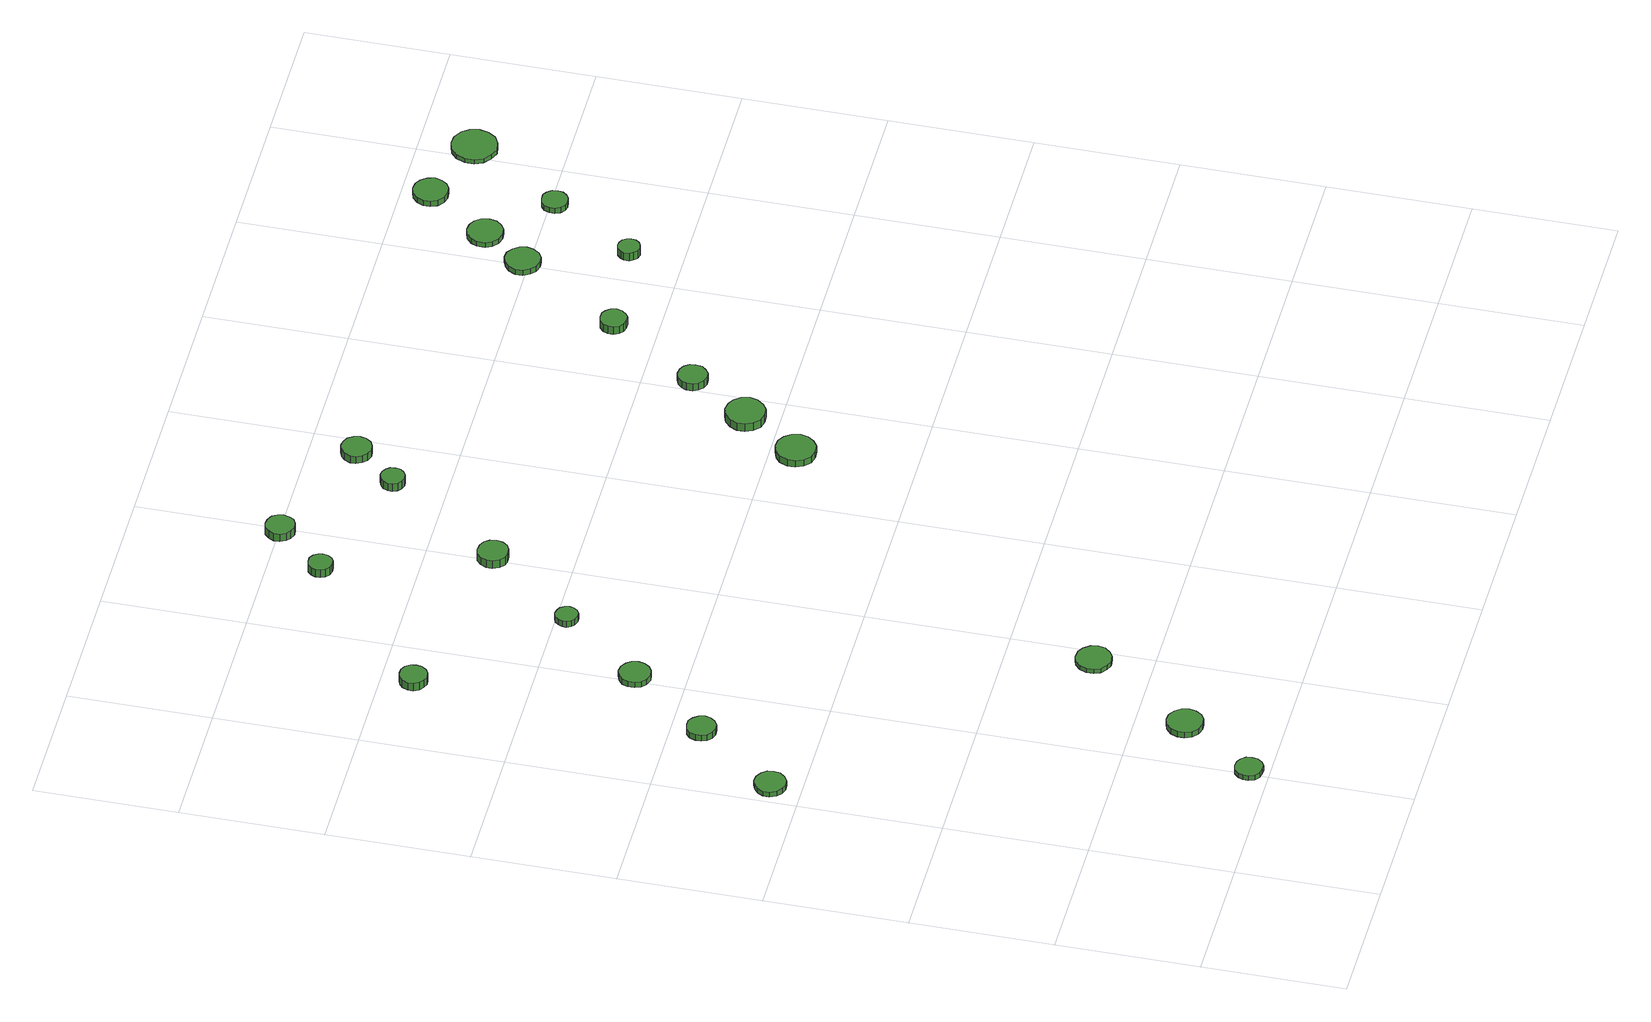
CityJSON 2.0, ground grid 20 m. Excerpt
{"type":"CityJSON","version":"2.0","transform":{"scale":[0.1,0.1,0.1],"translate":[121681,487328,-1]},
"CityObjects":{
"tree1":{"type":"SolitaryVegetationObject","attributes":{"function":"something"},"geometry":[{"type":"MultiSurface","lod":"1","boundaries":[[[0,1,2,3,4,5,6,7,8,9,10,11,12,13,14]],[[15,16,17,18,19,20,21,22,23,24,25,26,27,28,29]],[[0,29,28,1]],[[1,28,27,2]],[[2,27,26,3]],[[3,26,25,4]],[[4,25,24,5]],[[5,24,23,6]],[[6,23,22,7]],[[7,22,21,8]],[[8,21,20,9]],[[9,20,19,10]],[[10,19,18,11]],[[11,18,17,12]],[[12,17,16,13]],[[13,16,15,14]],[[14,15,29,0]]]}]},
"tree2":{"type":"SolitaryVegetationObject","attributes":{"function":"something"},"geometry":[{"type":"MultiSurface","lod":"1","boundaries":[[[30,31,32,33,34,35,36,37,38,39,40,41,42,43,44]],[[45,46,47,48,49,50,51,52,53,54,55,56,57,58,59]],[[30,59,58,31]],[[31,58,57,32]],[[32,57,56,33]],[[33,56,55,34]],[[34,55,54,35]],[[35,54,53,36]],[[36,53,52,37]],[[37,52,51,38]],[[38,51,50,39]],[[39,50,49,40]],[[40,49,48,41]],[[41,48,47,42]],[[42,47,46,43]],[[43,46,45,44]],[[44,45,59,30]]]}]},
"tree3":{"type":"SolitaryVegetationObject","attributes":{"function":"something"},"geometry":[{"type":"MultiSurface","lod":"1","boundaries":[[[60,61,62,63,64,65,66,67,68,69,70,71,72,73,74]],[[75,76,77,78,79,80,81,82,83,84,85,86,87,88,89]],[[60,89,88,61]],[[61,88,87,62]],[[62,87,86,63]],[[63,86,85,64]],[[64,85,84,65]],[[65,84,83,66]],[[66,83,82,67]],[[67,82,81,68]],[[68,81,80,69]],[[69,80,79,70]],[[70,79,78,71]],[[71,78,77,72]],[[72,77,76,73]],[[73,76,75,74]],[[74,75,89,60]]]}]},
"tree4":{"type":"SolitaryVegetationObject","attributes":{"function":"something"},"geometry":[{"type":"MultiSurface","lod":"1","boundaries":[[[90,91,92,93,94,95,96,97,98,99,100,101,102,103,104]],[[105,106,107,108,109,110,111,112,113,114,115,116,117,118,119]],[[90,119,118,91]],[[91,118,117,92]],[[92,117,116,93]],[[93,116,115,94]],[[94,115,114,95]],[[95,114,113,96]],[[96,113,112,97]],[[97,112,111,98]],[[98,111,110,99]],[[99,110,109,100]],[[100,109,108,101]],[[101,108,107,102]],[[102,107,106,103]],[[103,106,105,104]],[[104,105,119,90]]]}]},
"tree5":{"type":"SolitaryVegetationObject","attributes":{"function":"something"},"geometry":[{"type":"MultiSurface","lod":"1","boundaries":[[[120,121,122,123,124,125,126,127,128,129,130,131,132,133,134]],[[135,136,137,138,139,140,141,142,143,144,145,146,147,148,149]],[[120,149,148,121]],[[121,148,147,122]],[[122,147,146,123]],[[123,146,145,124]],[[124,145,144,125]],[[125,144,143,126]],[[126,143,142,127]],[[127,142,141,128]],[[128,141,140,129]],[[129,140,139,130]],[[130,139,138,131]],[[131,138,137,132]],[[132,137,136,133]],[[133,136,135,134]],[[134,135,149,120]]]}]},
"tree6":{"type":"SolitaryVegetationObject","attributes":{"function":"something"},"geometry":[{"type":"MultiSurface","lod":"1","boundaries":[[[150,151,152,153,154,155,156,157,158,159,160,161,162,163,164]],[[165,166,167,168,169,170,171,172,173,174,175,176,177,178,179]],[[150,179,178,151]],[[151,178,177,152]],[[152,177,176,153]],[[153,176,175,154]],[[154,175,174,155]],[[155,174,173,156]],[[156,173,172,157]],[[157,172,171,158]],[[158,171,170,159]],[[159,170,169,160]],[[160,169,168,161]],[[161,168,167,162]],[[162,167,166,163]],[[163,166,165,164]],[[164,165,179,150]]]}]},
"tree7":{"type":"SolitaryVegetationObject","attributes":{"function":"something"},"geometry":[{"type":"MultiSurface","lod":"1","boundaries":[[[180,181,182,183,184,185,186,187,188,189,190,191,192,193,194]],[[195,196,197,198,199,200,201,202,203,204,205,206,207,208,209]],[[180,209,208,181]],[[181,208,207,182]],[[182,207,206,183]],[[183,206,205,184]],[[184,205,204,185]],[[185,204,203,186]],[[186,203,202,187]],[[187,202,201,188]],[[188,201,200,189]],[[189,200,199,190]],[[190,199,198,191]],[[191,198,197,192]],[[192,197,196,193]],[[193,196,195,194]],[[194,195,209,180]]]}]},
"tree8":{"type":"SolitaryVegetationObject","attributes":{"function":"something"},"geometry":[{"type":"MultiSurface","lod":"1","boundaries":[[[210,211,212,213,214,215,216,217,218,219,220,221,222,223,224]],[[225,226,227,228,229,230,231,232,233,234,235,236,237,238,239]],[[210,239,238,211]],[[211,238,237,212]],[[212,237,236,213]],[[213,236,235,214]],[[214,235,234,215]],[[215,234,233,216]],[[216,233,232,217]],[[217,232,231,218]],[[218,231,230,219]],[[219,230,229,220]],[[220,229,228,221]],[[221,228,227,222]],[[222,227,226,223]],[[223,226,225,224]],[[224,225,239,210]]]}]},
"tree9":{"type":"SolitaryVegetationObject","attributes":{"function":"something"},"geometry":[{"type":"MultiSurface","lod":"1","boundaries":[[[240,241,242,243,244,245,246,247,248,249,250,251,252,253,254]],[[255,256,257,258,259,260,261,262,263,264,265,266,267,268,269]],[[240,269,268,241]],[[241,268,267,242]],[[242,267,266,243]],[[243,266,265,244]],[[244,265,264,245]],[[245,264,263,246]],[[246,263,262,247]],[[247,262,261,248]],[[248,261,260,249]],[[249,260,259,250]],[[250,259,258,251]],[[251,258,257,252]],[[252,257,256,253]],[[253,256,255,254]],[[254,255,269,240]]]}]},
"tree10":{"type":"SolitaryVegetationObject","attributes":{"function":"something"},"geometry":[{"type":"MultiSurface","lod":"1","boundaries":[[[270,271,272,273,274,275,276,277,278,279,280,281,282,283,284]],[[285,286,287,288,289,290,291,292,293,294,295,296,297,298,299]],[[270,299,298,271]],[[271,298,297,272]],[[272,297,296,273]],[[273,296,295,274]],[[274,295,294,275]],[[275,294,293,276]],[[276,293,292,277]],[[277,292,291,278]],[[278,291,290,279]],[[279,290,289,280]],[[280,289,288,281]],[[281,288,287,282]],[[282,287,286,283]],[[283,286,285,284]],[[284,285,299,270]]]}]},
"tree11":{"type":"SolitaryVegetationObject","attributes":{"function":"something"},"geometry":[{"type":"MultiSurface","lod":"1","boundaries":[[[300,301,302,303,304,305,306,307,308,309,310,311,312,313,314]],[[315,316,317,318,319,320,321,322,323,324,325,326,327,328,329]],[[300,329,328,301]],[[301,328,327,302]],[[302,327,326,303]],[[303,326,325,304]],[[304,325,324,305]],[[305,324,323,306]],[[306,323,322,307]],[[307,322,321,308]],[[308,321,320,309]],[[309,320,319,310]],[[310,319,318,311]],[[311,318,317,312]],[[312,317,316,313]],[[313,316,315,314]],[[314,315,329,300]]]}]},
"tree12":{"type":"SolitaryVegetationObject","attributes":{"function":"something"},"geometry":[{"type":"MultiSurface","lod":"1","boundaries":[[[330,331,332,333,334,335,336,337,338,339,340,341,342,343,344]],[[345,346,347,348,349,350,351,352,353,354,355,356,357,358,359]],[[330,359,358,331]],[[331,358,357,332]],[[332,357,356,333]],[[333,356,355,334]],[[334,355,354,335]],[[335,354,353,336]],[[336,353,352,337]],[[337,352,351,338]],[[338,351,350,339]],[[339,350,349,340]],[[340,349,348,341]],[[341,348,347,342]],[[342,347,346,343]],[[343,346,345,344]],[[344,345,359,330]]]}]},
"tree13":{"type":"SolitaryVegetationObject","attributes":{"function":"something"},"geometry":[{"type":"MultiSurface","lod":"1","boundaries":[[[360,361,362,363,364,365,366,367,368,369,370,371,372,373,374]],[[375,376,377,378,379,380,381,382,383,384,385,386,387,388,389]],[[360,389,388,361]],[[361,388,387,362]],[[362,387,386,363]],[[363,386,385,364]],[[364,385,384,365]],[[365,384,383,366]],[[366,383,382,367]],[[367,382,381,368]],[[368,381,380,369]],[[369,380,379,370]],[[370,379,378,371]],[[371,378,377,372]],[[372,377,376,373]],[[373,376,375,374]],[[374,375,389,360]]]}]},
"tree14":{"type":"SolitaryVegetationObject","attributes":{"function":"something"},"geometry":[{"type":"MultiSurface","lod":"1","boundaries":[[[390,391,392,393,394,395,396,397,398,399,400,401,402,403,404]],[[405,406,407,408,409,410,411,412,413,414,415,416,417,418,419]],[[390,419,418,391]],[[391,418,417,392]],[[392,417,416,393]],[[393,416,415,394]],[[394,415,414,395]],[[395,414,413,396]],[[396,413,412,397]],[[397,412,411,398]],[[398,411,410,399]],[[399,410,409,400]],[[400,409,408,401]],[[401,408,407,402]],[[402,407,406,403]],[[403,406,405,404]],[[404,405,419,390]]]}]},
"tree15":{"type":"SolitaryVegetationObject","attributes":{"function":"something"},"geometry":[{"type":"MultiSurface","lod":"1","boundaries":[[[420,421,422,423,424,425,426,427,428,429,430,431,432,433,434]],[[435,436,437,438,439,440,441,442,443,444,445,446,447,448,449]],[[420,449,448,421]],[[421,448,447,422]],[[422,447,446,423]],[[423,446,445,424]],[[424,445,444,425]],[[425,444,443,426]],[[426,443,442,427]],[[427,442,441,428]],[[428,441,440,429]],[[429,440,439,430]],[[430,439,438,431]],[[431,438,437,432]],[[432,437,436,433]],[[433,436,435,434]],[[434,435,449,420]]]}]},
"tree16":{"type":"SolitaryVegetationObject","attributes":{"function":"something"},"geometry":[{"type":"MultiSurface","lod":"1","boundaries":[[[450,451,452,453,454,455,456,457,458,459,460,461,462,463,464]],[[465,466,467,468,469,470,471,472,473,474,475,476,477,478,479]],[[450,479,478,451]],[[451,478,477,452]],[[452,477,476,453]],[[453,476,475,454]],[[454,475,474,455]],[[455,474,473,456]],[[456,473,472,457]],[[457,472,471,458]],[[458,471,470,459]],[[459,470,469,460]],[[460,469,468,461]],[[461,468,467,462]],[[462,467,466,463]],[[463,466,465,464]],[[464,465,479,450]]]}]},
"tree17":{"type":"SolitaryVegetationObject","attributes":{"function":"something"},"geometry":[{"type":"MultiSurface","lod":"1","boundaries":[[[480,481,482,483,484,485,486,487,488,489,490,491,492,493,494]],[[495,496,497,498,499,500,501,502,503,504,505,506,507,508,509]],[[480,509,508,481]],[[481,508,507,482]],[[482,507,506,483]],[[483,506,505,484]],[[484,505,504,485]],[[485,504,503,486]],[[486,503,502,487]],[[487,502,501,488]],[[488,501,500,489]],[[489,500,499,490]],[[490,499,498,491]],[[491,498,497,492]],[[492,497,496,493]],[[493,496,495,494]],[[494,495,509,480]]]}]},
"tree18":{"type":"SolitaryVegetationObject","attributes":{"function":"something"},"geometry":[{"type":"MultiSurface","lod":"1","boundaries":[[[510,511,512,513,514,515,516,517,518,519,520,521,522,523,524]],[[525,526,527,528,529,530,531,532,533,534,535,536,537,538,539]],[[510,539,538,511]],[[511,538,537,512]],[[512,537,536,513]],[[513,536,535,514]],[[514,535,534,515]],[[515,534,533,516]],[[516,533,532,517]],[[517,532,531,518]],[[518,531,530,519]],[[519,530,529,520]],[[520,529,528,521]],[[521,528,527,522]],[[522,527,526,523]],[[523,526,525,524]],[[524,525,539,510]]]}]},
"tree19":{"type":"SolitaryVegetationObject","attributes":{"function":"something"},"geometry":[{"type":"MultiSurface","lod":"1","boundaries":[[[540,541,542,543,544,545,546,547,548,549,550,551,552,553,554]],[[555,556,557,558,559,560,561,562,563,564,565,566,567,568,569]],[[540,569,568,541]],[[541,568,567,542]],[[542,567,566,543]],[[543,566,565,544]],[[544,565,564,545]],[[545,564,563,546]],[[546,563,562,547]],[[547,562,561,548]],[[548,561,560,549]],[[549,560,559,550]],[[550,559,558,551]],[[551,558,557,552]],[[552,557,556,553]],[[553,556,555,554]],[[554,555,569,540]]]}]},
"tree20":{"type":"SolitaryVegetationObject","attributes":{"function":"something"},"geometry":[{"type":"MultiSurface","lod":"1","boundaries":[[[570,571,572,573,574,575,576,577,578,579,580,581,582,583,584]],[[585,586,587,588,589,590,591,592,593,594,595,596,597,598,599]],[[570,599,598,571]],[[571,598,597,572]],[[572,597,596,573]],[[573,596,595,574]],[[574,595,594,575]],[[575,594,593,576]],[[576,593,592,577]],[[577,592,591,578]],[[578,591,590,579]],[[579,590,589,580]],[[580,589,588,581]],[[581,588,587,582]],[[582,587,586,583]],[[583,586,585,584]],[[584,585,599,570]]]}]},
"tree21":{"type":"SolitaryVegetationObject","attributes":{"function":"something"},"geometry":[{"type":"MultiSurface","lod":"1","boundaries":[[[600,601,602,603,604,605,606,607,608,609,610,611,612,613,614]],[[615,616,617,618,619,620,621,622,623,624,625,626,627,628,629]],[[600,629,628,601]],[[601,628,627,602]],[[602,627,626,603]],[[603,626,625,604]],[[604,625,624,605]],[[605,624,623,606]],[[606,623,622,607]],[[607,622,621,608]],[[608,621,620,609]],[[609,620,619,610]],[[610,619,618,611]],[[611,618,617,612]],[[612,617,616,613]],[[613,616,615,614]],[[614,615,629,600]]]}]},
"tree22":{"type":"SolitaryVegetationObject","attributes":{"function":"something"},"geometry":[{"type":"MultiSurface","lod":"1","boundaries":[[[630,631,632,633,634,635,636,637,638,639,640,641,642,643,644]],[[645,646,647,648,649,650,651,652,653,654,655,656,657,658,659]],[[630,659,658,631]],[[631,658,657,632]],[[632,657,656,633]],[[633,656,655,634]],[[634,655,654,635]],[[635,654,653,636]],[[636,653,652,637]],[[637,652,651,638]],[[638,651,650,639]],[[639,650,649,640]],[[640,649,648,641]],[[641,648,647,642]],[[642,647,646,643]],[[643,646,645,644]],[[644,645,659,630]]]}]},
"tree23":{"type":"SolitaryVegetationObject","attributes":{"function":"something"},"geometry":[{"type":"MultiSurface","lod":"1","boundaries":[[[660,661,662,663,664,665,666,667,668,669,670,671,672,673,674]],[[675,676,677,678,679,680,681,682,683,684,685,686,687,688,689]],[[660,689,688,661]],[[661,688,687,662]],[[662,687,686,663]],[[663,686,685,664]],[[664,685,684,665]],[[665,684,683,666]],[[666,683,682,667]],[[667,682,681,668]],[[668,681,680,669]],[[669,680,679,670]],[[670,679,678,671]],[[671,678,677,672]],[[672,677,676,673]],[[673,676,675,674]],[[674,675,689,660]]]}]}
},
"vertices":[
[227,29,14],[226,37,14],[221,43,14],[214,47,14],[206,48,14],[198,46,14],[192,40,14],[189,33,14],[189,25,14],[192,17,14],[198,12,14],[206,10,14],[214,10,14],[221,14,14],[226,21,14],[226,21,6],[221,14,6],[214,10,6],[206,10,6],[198,12,6],[192,17,6],[189,25,6],[189,33,6],[192,40,6],[198,46,6],[206,48,6],[214,47,6],[221,43,6],[226,37,6],[227,29,6],
[51,643,17],[50,652,17],[44,659,17],[36,664,17],[27,665,17],[19,662,17],[12,656,17],[8,648,17],[8,639,17],[12,630,17],[19,624,17],[27,621,17],[36,622,17],[44,627,17],[50,634,17],[50,634,9],[44,627,9],[36,622,9],[27,621,9],[19,624,9],[12,630,9],[8,639,9],[8,648,9],[12,656,9],[19,662,9],[27,665,9],[36,664,9],[44,659,9],[50,652,9],[51,643,9],
[304,133,15],[302,143,15],[296,151,15],[287,157,15],[277,158,15],[267,155,15],[259,148,15],[255,138,15],[255,128,15],[259,118,15],[267,111,15],[277,108,15],[287,109,15],[296,114,15],[302,123,15],[302,123,6],[296,114,6],[287,109,6],[277,108,6],[267,111,6],[259,118,6],[255,128,6],[255,138,6],[259,148,6],[267,155,6],[277,158,6],[287,157,6],[296,151,6],[302,143,6],[304,133,6],
[140,758,18],[138,766,18],[133,773,18],[126,778,18],[117,778,18],[109,776,18],[103,770,18],[100,762,18],[100,754,18],[103,746,18],[109,741,18],[117,738,18],[126,739,18],[133,743,18],[138,750,18],[138,750,8],[133,743,8],[126,739,8],[117,738,8],[109,741,8],[103,746,8],[100,754,8],[100,762,8],[103,770,8],[109,776,8],[117,778,8],[126,778,8],[133,773,8],[138,766,8],[140,758,8],
[405,281,13],[403,291,13],[396,300,13],[388,305,13],[377,306,13],[368,303,13],[360,296,13],[356,286,13],[356,276,13],[360,267,13],[368,260,13],[377,257,13],[388,258,13],[396,263,13],[403,271,13],[403,271,6],[396,263,6],[388,258,6],[377,257,6],[368,260,6],[360,267,6],[356,276,6],[356,286,6],[360,296,6],[368,303,6],[377,306,6],[388,305,6],[396,300,6],[403,291,6],[405,281,6],
[230,870,17],[228,879,17],[223,886,17],[215,891,17],[206,892,17],[197,889,17],[190,883,17],[187,875,17],[187,865,17],[190,857,17],[197,851,17],[206,848,17],[215,849,17],[223,854,17],[228,861,17],[228,861,8],[223,854,8],[215,849,8],[206,848,8],[197,851,8],[190,857,8],[187,865,8],[187,875,8],[190,883,8],[197,889,8],[206,892,8],[215,891,8],[223,886,8],[228,879,8],[230,870,8],
[150,1155,22],[149,1163,22],[144,1170,22],[137,1174,22],[129,1174,22],[122,1172,22],[116,1167,22],[112,1159,22],[112,1151,22],[116,1144,22],[122,1139,22],[129,1136,22],[137,1137,22],[144,1141,22],[149,1148,22],[149,1148,9],[144,1141,9],[137,1137,9],[129,1136,9],[122,1139,9],[116,1144,9],[112,1151,9],[112,1159,9],[116,1167,9],[122,1172,9],[129,1174,9],[137,1174,9],[144,1170,9],[149,1163,9],[150,1155,9],
[318,985,18],[317,991,18],[313,997,18],[307,1000,18],[301,1001,18],[294,999,18],[290,994,18],[287,988,18],[287,982,18],[290,976,18],[294,972,18],[301,970,18],[307,970,18],[313,973,18],[317,979,18],[317,979,8],[313,973,8],[307,970,8],[301,970,8],[294,972,8],[290,976,8],[287,982,8],[287,988,8],[290,994,8],[294,999,8],[301,1001,8],[307,1000,8],[313,997,8],[317,991,8],[318,985,8],
[336,1327,29],[335,1333,29],[331,1339,29],[325,1343,29],[318,1343,29],[311,1341,29],[306,1336,29],[303,1330,29],[303,1323,29],[306,1317,29],[311,1312,29],[318,1310,29],[325,1310,29],[331,1314,29],[335,1320,29],[335,1320,16],[331,1314,16],[325,1310,16],[318,1310,16],[311,1312,16],[306,1317,16],[303,1323,16],[303,1330,16],[306,1336,16],[311,1341,16],[318,1343,16],[325,1343,16],[331,1339,16],[335,1333,16],[336,1327,16],
[422,1109,24],[420,1118,24],[415,1125,24],[407,1129,24],[398,1130,24],[390,1128,24],[383,1122,24],[379,1113,24],[379,1105,24],[383,1096,24],[390,1090,24],[398,1088,24],[407,1089,24],[415,1093,24],[420,1100,24],[420,1100,11],[415,1093,11],[407,1089,11],[398,1088,11],[390,1090,11],[383,1096,11],[379,1105,11],[379,1113,11],[383,1122,11],[390,1128,11],[398,1130,11],[407,1129,11],[415,1125,11],[420,1118,11],[422,1109,11],
[406,1397,26],[404,1405,26],[400,1412,26],[392,1416,26],[384,1417,26],[376,1415,26],[370,1409,26],[366,1401,26],[366,1393,26],[370,1385,26],[376,1380,26],[384,1377,26],[392,1378,26],[400,1382,26],[404,1389,26],[404,1389,13],[400,1382,13],[392,1378,13],[384,1377,13],[376,1380,13],[370,1385,13],[366,1393,13],[366,1401,13],[370,1409,13],[376,1415,13],[384,1417,13],[392,1416,13],[400,1412,13],[404,1405,13],[406,1397,13],
[536,1274,24],[535,1281,24],[531,1286,24],[525,1290,24],[518,1291,24],[511,1288,24],[506,1284,24],[503,1277,24],[503,1271,24],[506,1264,24],[511,1260,24],[518,1257,24],[525,1258,24],[531,1262,24],[535,1267,24],[535,1267,11],[531,1262,11],[525,1258,11],[518,1257,11],[511,1260,11],[506,1264,11],[503,1271,11],[503,1277,11],[506,1284,11],[511,1288,11],[518,1291,11],[525,1290,11],[531,1286,11],[535,1281,11],[536,1274,11],
[734,765,17],[731,777,17],[724,786,17],[715,792,17],[703,793,17],[692,789,17],[684,782,17],[679,771,17],[679,760,17],[684,749,17],[692,741,17],[703,738,17],[715,739,17],[724,745,17],[731,754,17],[731,754,6],[724,745,6],[715,739,6],[703,738,6],[692,741,6],[684,749,6],[679,760,6],[679,771,6],[684,782,6],[692,789,6],[703,793,6],[715,792,6],[724,786,6],[731,777,6],[734,765,6],
[594,1336,19],[592,1344,19],[587,1352,19],[579,1356,19],[571,1357,19],[562,1354,19],[556,1348,19],[552,1340,19],[552,1332,19],[556,1324,19],[562,1318,19],[571,1315,19],[579,1316,19],[587,1320,19],[592,1327,19],[592,1327,7],[587,1320,7],[579,1316,7],[571,1315,7],[562,1318,7],[556,1324,7],[552,1332,7],[552,1340,7],[556,1348,7],[562,1354,7],[571,1357,7],[579,1356,7],[587,1352,7],[592,1344,7],[594,1336,7],
[789,847,20],[786,859,20],[779,868,20],[770,873,20],[758,875,20],[747,871,20],[739,863,20],[734,853,20],[734,842,20],[739,831,20],[747,823,20],[758,820,20],[770,821,20],[779,827,20],[786,836,20],[786,836,7],[779,827,7],[770,821,7],[758,820,7],[747,823,7],[739,831,7],[734,842,7],[734,853,7],[739,863,7],[747,871,7],[758,875,7],[770,873,7],[779,868,7],[786,859,7],[789,847,7],
[833,932,24],[832,940,24],[827,947,24],[820,951,24],[811,952,24],[803,949,24],[797,943,24],[794,936,24],[794,927,24],[797,920,24],[803,914,24],[811,911,24],[820,912,24],[827,917,24],[832,923,24],[832,923,12],[827,917,12],[820,912,12],[811,911,12],[803,914,12],[797,920,12],[794,927,12],[794,936,12],[797,943,12],[803,949,12],[811,952,12],[820,951,12],[827,947,12],[832,940,12],[833,932,12],
[919,1060,26],[917,1068,26],[912,1074,26],[906,1078,26],[898,1078,26],[891,1076,26],[885,1071,26],[882,1064,26],[882,1056,26],[885,1049,26],[891,1044,26],[898,1042,26],[906,1042,26],[912,1046,26],[917,1052,26],[917,1052,13],[912,1046,13],[906,1042,13],[898,1042,13],[891,1044,13],[885,1049,13],[882,1056,13],[882,1064,13],[885,1071,13],[891,1076,13],[898,1078,13],[906,1078,13],[912,1074,13],[917,1068,13],[919,1060,13],
[1027,1208,16],[1025,1218,16],[1019,1226,16],[1011,1232,16],[1001,1233,16],[991,1229,16],[984,1223,16],[979,1213,16],[979,1203,16],[984,1194,16],[991,1187,16],[1001,1184,16],[1011,1185,16],[1019,1190,16],[1025,1199,16],[1025,1199,7],[1019,1190,7],[1011,1185,7],[1001,1184,7],[991,1187,7],[984,1194,7],[979,1203,7],[979,1213,7],[984,1223,7],[991,1229,7],[1001,1233,7],[1011,1232,7],[1019,1226,7],[1025,1218,7],[1027,1208,7],
[1068,1075,22],[1067,1081,22],[1063,1086,22],[1058,1089,22],[1052,1090,22],[1046,1088,22],[1041,1083,22],[1038,1078,22],[1038,1071,22],[1041,1066,22],[1046,1061,22],[1052,1059,22],[1058,1060,22],[1063,1063,22],[1067,1068,22],[1067,1068,9],[1063,1063,9],[1058,1060,9],[1052,1059,9],[1046,1061,9],[1041,1066,9],[1038,1071,9],[1038,1078,9],[1041,1083,9],[1046,1088,9],[1052,1090,9],[1058,1089,9],[1063,1086,9],[1067,1081,9],[1068,1075,9],
[1073,1270,15],[1071,1281,15],[1065,1289,15],[1056,1294,15],[1046,1295,15],[1036,1292,15],[1028,1285,15],[1024,1276,15],[1024,1265,15],[1028,1256,15],[1036,1249,15],[1046,1246,15],[1056,1247,15],[1065,1252,15],[1071,1260,15],[1071,1260,7],[1065,1252,7],[1056,1247,7],[1046,1246,7],[1036,1249,7],[1028,1256,7],[1024,1265,7],[1024,1276,7],[1028,1285,7],[1036,1292,7],[1046,1295,7],[1056,1294,7],[1065,1289,7],[1071,1281,7],[1073,1270,7],
[1149,1194,16],[1148,1202,16],[1143,1208,16],[1137,1212,16],[1129,1212,16],[1122,1210,16],[1116,1205,16],[1113,1198,16],[1113,1190,16],[1116,1183,16],[1122,1178,16],[1129,1176,16],[1137,1177,16],[1143,1181,16],[1148,1187,16],[1148,1187,7],[1143,1181,7],[1137,1177,7],[1129,1176,7],[1122,1178,7],[1116,1183,7],[1113,1190,7],[1113,1198,7],[1116,1205,7],[1122,1210,7],[1129,1212,7],[1137,1212,7],[1143,1208,7],[1148,1202,7],[1149,1194,7],
[1138,1360,16],[1135,1370,16],[1129,1378,16],[1121,1383,16],[1111,1384,16],[1101,1381,16],[1093,1374,16],[1089,1365,16],[1089,1355,16],[1093,1346,16],[1101,1339,16],[1111,1336,16],[1121,1337,16],[1129,1342,16],[1135,1350,16],[1135,1350,7],[1129,1342,7],[1121,1337,7],[1111,1336,7],[1101,1339,7],[1093,1346,7],[1089,1355,7],[1089,1365,7],[1093,1374,7],[1101,1381,7],[1111,1384,7],[1121,1383,7],[1129,1378,7],[1135,1370,7],[1138,1360,7],
[1250,1325,14],[1247,1338,14],[1240,1348,14],[1228,1355,14],[1215,1356,14],[1203,1352,14],[1193,1344,14],[1188,1331,14],[1188,1318,14],[1193,1306,14],[1203,1298,14],[1215,1293,14],[1228,1295,14],[1240,1301,14],[1247,1312,14],[1247,1312,7],[1240,1301,7],[1228,1295,7],[1215,1293,7],[1203,1298,7],[1193,1306,7],[1188,1318,7],[1188,1331,7],[1193,1344,7],[1203,1352,7],[1215,1356,7],[1228,1355,7],[1240,1348,7],[1247,1338,7],[1250,1325,7]
]}
